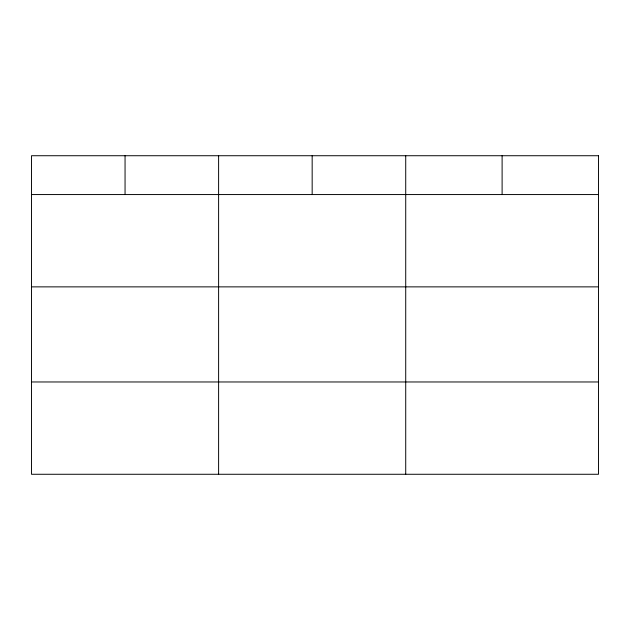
<?xml version="1.0" encoding="UTF-8"?>
<svg xmlns="http://www.w3.org/2000/svg" width="630" height="630" viewBox="0 0 630 630"><rect width="100%" height="100%" fill="white"/><g stroke="black" fill="none" stroke-linecap="round" stroke-linejoin="round"><path stroke-width="0.94" d="M31.5 194.56L598.5 194.56M31.5 286.87L598.5 286.87M31.5 381.969L598.5 381.969M502.11 155.728L502.11 194.56M405.72 155.728L405.72 474.272M312.165 155.728L312.165 194.56M218.61 155.728L218.61 474.272M125.055 155.728L125.055 194.56M598.5 155.728L31.5 155.728L31.5 474.272L598.5 474.272L598.5 155.728"/></g></svg>
